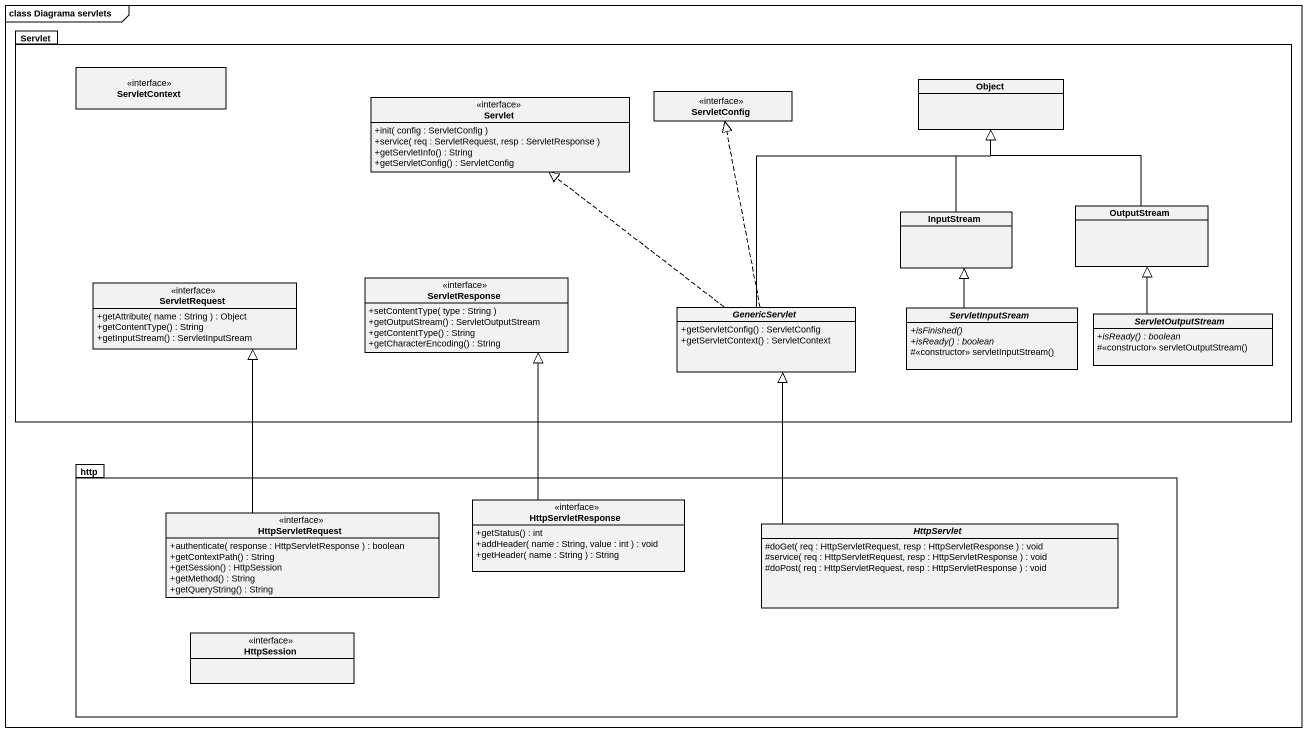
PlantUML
@startuml
mainframe class Diagrama servlets
hide circle
hide empty members
skinparam classAttributeIconSize 0
package Servlet {
  interface ServletContext
  class "Object" as Object_
  interface "Servlet" as Servlet_2 {
    +init( config : ServletConfig )
    +service( req : ServletRequest, resp : ServletResponse )
    +getServletInfo() : String
    +getServletConfig() : ServletConfig
  }
  interface ServletConfig
  class InputStream
  class OutputStream
  interface ServletResponse {
    +setContentType( type : String )
    +getOutputStream() : ServletOutputStream
    +getContentType() : String
    +getCharacterEncoding() : String
  }
  interface ServletRequest {
    +getAttribute( name : String ) : Object
    +getContentType() : String
    +getInputStream() : ServletInputSream
  }
  abstract class GenericServlet {
    +getServletConfig() : ServletConfig
    +getServletContext() : ServletContext
  }
  abstract class ServletInputSream {
    {abstract} +isFinished()
    {abstract} +isReady() : boolean
    #<<constructor>> servletInputStream()
  }
  abstract class ServletOutputStream {
    {abstract} +isReady() : boolean
    #<<constructor>> servletOutputStream()
  }
}
package http {
  interface HttpServletResponse {
    +getStatus() : int
    +addHeader( name : String, value : int ) : void
    +getHeader( name : String ) : String
  }
  interface HttpServletRequest {
    +authenticate( response : HttpServletResponse ) : boolean
    +getContextPath() : String
    +getSession() : HttpSession
    +getMethod() : String
    +getQueryString() : String
  }
  abstract class HttpServlet {
    #doGet( req : HttpServletRequest, resp : HttpServletResponse ) : void
    #service( req : HttpServletRequest, resp : HttpServletResponse ) : void
    #doPost( req : HttpServletRequest, resp : HttpServletResponse ) : void
  }
  interface HttpSession
}
InputStream -up-|> Object_
OutputStream -up-|> Object_
GenericServlet -up-|> Object_
GenericServlet .up.|> Servlet_2
GenericServlet .up.|> ServletConfig
ServletInputSream -up-|> InputStream
ServletOutputStream -up-|> OutputStream
HttpServletResponse -up-|> ServletResponse
HttpServletRequest -up-|> ServletRequest
HttpServlet -up-|> GenericServlet
@enduml
